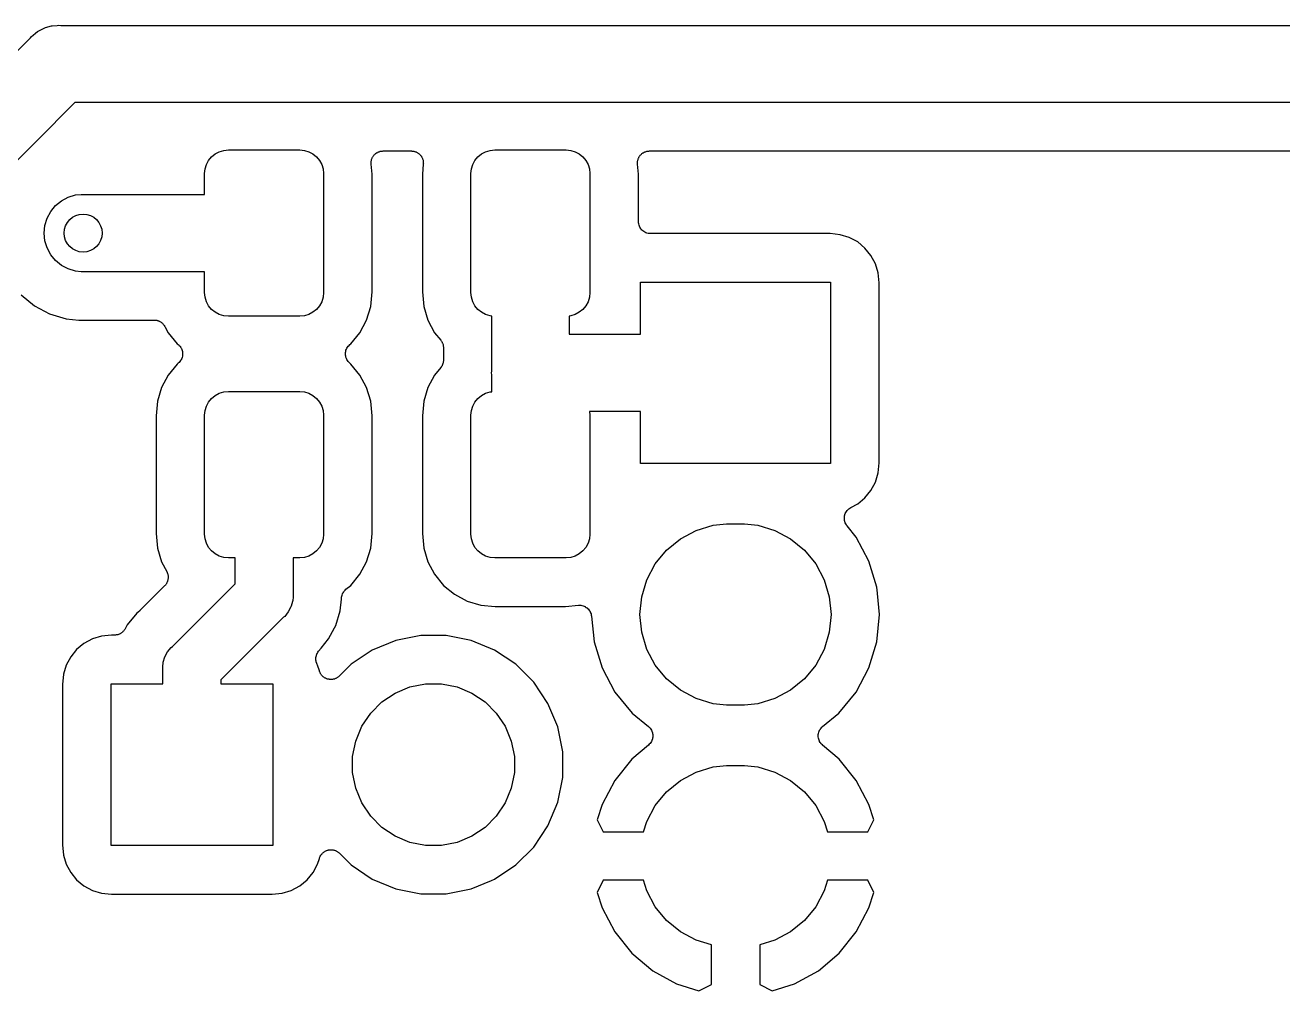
# Model space of a CAD drawing. Extents: x 105 to 193.4, y -145.7 to -72.2.
# Drawn here: x 142.95 to 156.18, y -130.42 to -120.27 of the extents above; entities that cross this region are included whole.
import ezdxf

# ---------------------------------------------------------------- set-up
doc = ezdxf.new("R2010")
doc.units = 0
doc.layers.add('BLACK', color=7, linetype='CONTINUOUS')

msp = doc.modelspace()

# ---------------------------------------------------------------- linework, layer by layer
at = {"layer": 'BLACK', "linetype": 'CONTINUOUS'}
for p, q in [((143.083, -120.34), (143.154, -120.303)), ((143.154, -120.303), (143.168, -120.298)), ((143.168, -120.298), (143.23, -120.279)), ((143.23, -120.279), (143.238, -120.279)), ((143.238, -120.279), (143.29, -120.274)), ((143.29, -120.274), (143.31, -120.272)), ((143.29, -120.274), (143.29, -120.274)), ((143.31, -120.272), (143.33, -120.274)), ((143.33, -120.274), (159.8, -120.274)), ((141.494, -121.922), (143.009, -120.407)), ((143.009, -120.407), (143.021, -120.391)), ((143.021, -120.391), (143.037, -120.379)), ((143.037, -120.379), (143.062, -120.358)), ((143.037, -120.379), (143.037, -120.379)), ((143.062, -120.358), (143.083, -120.34)), ((143.478, -121.086), (141.963, -122.601)), ((159.652, -121.086), (143.478, -121.086)), ((144.914, -121.656), (144.952, -121.625)), ((144.952, -121.625), (144.995, -121.602)), ((144.995, -121.602), (145.042, -121.588)), ((145.042, -121.588), (145.091, -121.583)), ((145.091, -121.583), (145.841, -121.583)), ((145.841, -121.583), (145.89, -121.588)), ((145.89, -121.588), (145.937, -121.602)), ((145.937, -121.602), (145.98, -121.625)), ((145.98, -121.625), (146.018, -121.656)), ((146.625, -121.636), (146.629, -121.631)), ((146.629, -121.631), (146.634, -121.627)), ((146.634, -121.627), (146.638, -121.622)), ((146.638, -121.622), (146.643, -121.619)), ((146.643, -121.619), (146.648, -121.616)), ((146.648, -121.616), (146.654, -121.613)), ((146.654, -121.613), (146.659, -121.609)), ((146.659, -121.609), (146.665, -121.607)), ((146.665, -121.607), (146.67, -121.604)), ((146.67, -121.604), (146.676, -121.602)), ((146.676, -121.602), (146.682, -121.6)), ((146.682, -121.6), (146.688, -121.598)), ((146.688, -121.598), (146.693, -121.597)), ((146.693, -121.597), (146.7, -121.596)), ((146.7, -121.596), (146.707, -121.595)), ((146.707, -121.595), (146.712, -121.595)), ((146.712, -121.595), (146.718, -121.594)), ((146.718, -121.594), (147.014, -121.594)), ((147.014, -121.594), (147.016, -121.594)), ((147.016, -121.594), (147.021, -121.595)), ((147.021, -121.595), (147.027, -121.595)), ((147.027, -121.595), (147.034, -121.596)), ((147.034, -121.596), (147.04, -121.597)), ((147.04, -121.597), (147.046, -121.599)), ((147.046, -121.599), (147.052, -121.6)), ((147.052, -121.6), (147.058, -121.603)), ((147.058, -121.603), (147.064, -121.605)), ((147.064, -121.605), (147.069, -121.607)), ((147.069, -121.607), (147.074, -121.61)), ((147.074, -121.61), (147.08, -121.613)), ((147.08, -121.613), (147.086, -121.617)), ((147.086, -121.617), (147.09, -121.62)), ((147.09, -121.62), (147.095, -121.624)), ((147.095, -121.624), (147.1, -121.628)), ((147.1, -121.628), (147.105, -121.633)), ((147.105, -121.633), (147.108, -121.637)), ((147.714, -121.656), (147.752, -121.625)), ((147.752, -121.625), (147.795, -121.602)), ((147.795, -121.602), (147.842, -121.588)), ((147.842, -121.588), (147.891, -121.583)), ((147.891, -121.583), (148.641, -121.583)), ((148.641, -121.583), (148.69, -121.588)), ((148.69, -121.588), (148.737, -121.602)), ((148.737, -121.602), (148.78, -121.625)), ((148.78, -121.625), (148.818, -121.656)), ((149.425, -121.636), (149.429, -121.631)), ((149.429, -121.631), (149.434, -121.627)), ((149.434, -121.627), (149.438, -121.622)), ((149.438, -121.622), (149.443, -121.619)), ((149.443, -121.619), (149.448, -121.616)), ((149.448, -121.616), (149.454, -121.613)), ((149.454, -121.613), (149.459, -121.609)), ((149.459, -121.609), (149.465, -121.607)), ((149.465, -121.607), (149.47, -121.604)), ((149.47, -121.604), (149.476, -121.602)), ((149.476, -121.602), (149.482, -121.6)), ((149.482, -121.6), (149.488, -121.598)), ((149.488, -121.598), (149.493, -121.597)), ((149.493, -121.597), (149.5, -121.596)), ((149.5, -121.596), (149.507, -121.595)), ((149.507, -121.595), (149.512, -121.595)), ((149.512, -121.595), (149.518, -121.594)), ((149.518, -121.594), (159.389, -121.594)), ((144.846, -121.784), (144.86, -121.737)), ((144.86, -121.737), (144.883, -121.694)), ((144.883, -121.694), (144.914, -121.656)), ((146.018, -121.656), (146.049, -121.694)), ((146.049, -121.694), (146.072, -121.737)), ((146.072, -121.737), (146.086, -121.784)), ((146.591, -121.721), (146.592, -121.714)), ((146.592, -121.726), (146.591, -121.721)), ((146.592, -121.707), (146.593, -121.702)), ((146.592, -121.714), (146.592, -121.707)), ((146.592, -121.732), (146.592, -121.726)), ((146.592, -121.734), (146.592, -121.732)), ((146.602, -121.839), (146.592, -121.734)), ((146.593, -121.702), (146.594, -121.696)), ((146.594, -121.696), (146.596, -121.69)), ((146.596, -121.69), (146.597, -121.683)), ((146.597, -121.683), (146.599, -121.678)), ((146.599, -121.678), (146.601, -121.672)), ((146.601, -121.672), (146.604, -121.666)), ((146.604, -121.666), (146.607, -121.66)), ((146.607, -121.66), (146.61, -121.655)), ((146.61, -121.655), (146.613, -121.65)), ((146.613, -121.65), (146.617, -121.645)), ((146.617, -121.645), (146.621, -121.64)), ((146.621, -121.64), (146.625, -121.636)), ((147.108, -121.637), (147.112, -121.641)), ((147.112, -121.641), (147.116, -121.647)), ((147.116, -121.647), (147.12, -121.652)), ((147.12, -121.652), (147.123, -121.657)), ((147.123, -121.657), (147.126, -121.662)), ((147.126, -121.662), (147.129, -121.668)), ((147.129, -121.668), (147.132, -121.674)), ((147.14, -121.734), (147.13, -121.839)), ((147.132, -121.674), (147.133, -121.679)), ((147.133, -121.679), (147.136, -121.685)), ((147.136, -121.685), (147.137, -121.691)), ((147.137, -121.691), (147.139, -121.698)), ((147.139, -121.698), (147.139, -121.703)), ((147.139, -121.703), (147.14, -121.709)), ((147.14, -121.709), (147.14, -121.716)), ((147.14, -121.716), (147.141, -121.722)), ((147.141, -121.722), (147.14, -121.728)), ((147.14, -121.728), (147.14, -121.734)), ((147.646, -121.784), (147.66, -121.737)), ((147.66, -121.737), (147.683, -121.694)), ((147.683, -121.694), (147.714, -121.656)), ((148.818, -121.656), (148.849, -121.694)), ((148.849, -121.694), (148.872, -121.737)), ((148.872, -121.737), (148.886, -121.784)), ((149.391, -121.721), (149.392, -121.714)), ((149.392, -121.726), (149.391, -121.721)), ((149.392, -121.707), (149.393, -121.702)), ((149.392, -121.714), (149.392, -121.707)), ((149.392, -121.732), (149.392, -121.726)), ((149.392, -121.734), (149.392, -121.732)), ((149.402, -121.839), (149.392, -121.734)), ((149.393, -121.702), (149.394, -121.696)), ((149.394, -121.696), (149.396, -121.69)), ((149.396, -121.69), (149.397, -121.683)), ((149.397, -121.683), (149.399, -121.678)), ((149.399, -121.678), (149.401, -121.672)), ((149.401, -121.672), (149.404, -121.666)), ((149.404, -121.666), (149.407, -121.66)), ((149.407, -121.66), (149.41, -121.655)), ((149.41, -121.655), (149.413, -121.65)), ((149.413, -121.65), (149.417, -121.645)), ((149.417, -121.645), (149.421, -121.64)), ((149.421, -121.64), (149.425, -121.636)), ((144.841, -121.833), (144.846, -121.784)), ((144.841, -122.052), (144.841, -121.833)), ((146.086, -121.784), (146.091, -121.833)), ((146.091, -121.833), (146.091, -123.083)), ((146.602, -123.077), (146.602, -121.839)), ((147.13, -121.839), (147.13, -123.077)), ((147.641, -121.833), (147.646, -121.784)), ((147.641, -123.083), (147.641, -121.833)), ((148.886, -121.784), (148.891, -121.833)), ((148.891, -121.833), (148.891, -123.083)), ((149.402, -122.337), (149.402, -121.839)), ((143.275, -122.169), (143.337, -122.118)), ((143.337, -122.118), (143.408, -122.081)), ((143.408, -122.081), (143.484, -122.057)), ((143.484, -122.057), (143.544, -122.052)), ((143.544, -122.052), (144.841, -122.052)), ((143.187, -122.302), (143.224, -122.231)), ((143.224, -122.231), (143.275, -122.169)), ((143.156, -122.458), (143.163, -122.378)), ((143.163, -122.378), (143.187, -122.302)), ((149.403, -122.349), (149.402, -122.337)), ((149.404, -122.361), (149.403, -122.349)), ((149.404, -122.362), (149.404, -122.361)), ((149.408, -122.374), (149.404, -122.362)), ((149.404, -122.362), (149.404, -122.362)), ((149.411, -122.385), (149.408, -122.374)), ((149.412, -122.385), (149.411, -122.385)), ((149.412, -122.386), (149.412, -122.385)), ((149.417, -122.396), (149.412, -122.386)), ((149.423, -122.407), (149.417, -122.396)), ((149.423, -122.408), (149.423, -122.407)), ((149.423, -122.407), (149.423, -122.407)), ((149.431, -122.417), (149.423, -122.408)), ((149.438, -122.426), (149.431, -122.417)), ((149.439, -122.427), (149.438, -122.426)), ((143.163, -122.538), (143.156, -122.458)), ((143.187, -122.614), (143.163, -122.538)), ((149.448, -122.435), (149.439, -122.427)), ((149.439, -122.427), (149.439, -122.427)), ((149.457, -122.442), (149.448, -122.435)), ((149.458, -122.442), (149.457, -122.442)), ((149.458, -122.443), (149.458, -122.442)), ((149.469, -122.448), (149.458, -122.443)), ((149.479, -122.454), (149.469, -122.448)), ((149.48, -122.455), (149.479, -122.454)), ((149.479, -122.454), (149.479, -122.454)), ((149.491, -122.458), (149.48, -122.455)), ((149.503, -122.462), (149.491, -122.458)), ((149.504, -122.462), (149.503, -122.462)), ((149.503, -122.462), (149.503, -122.462)), ((149.515, -122.463), (149.504, -122.462)), ((149.527, -122.464), (149.515, -122.463)), ((149.528, -122.464), (149.527, -122.464)), ((149.529, -122.464), (149.528, -122.464)), ((149.528, -122.464), (149.528, -122.464)), ((149.528, -122.464), (149.528, -122.464)), ((151.416, -122.464), (149.529, -122.464)), ((151.522, -122.475), (151.416, -122.464)), ((151.617, -122.504), (151.522, -122.475)), ((151.706, -122.551), (151.617, -122.504)), ((151.783, -122.615), (151.706, -122.551)), ((143.224, -122.685), (143.187, -122.614)), ((143.275, -122.747), (143.224, -122.685)), ((151.846, -122.692), (151.783, -122.615)), ((143.337, -122.798), (143.275, -122.747)), ((143.408, -122.835), (143.337, -122.798)), ((151.894, -122.78), (151.846, -122.692)), ((151.923, -122.876), (151.894, -122.78)), ((143.484, -122.859), (143.408, -122.835)), ((143.544, -122.864), (143.484, -122.859)), ((144.841, -122.864), (143.544, -122.864)), ((144.841, -123.083), (144.841, -122.864)), ((151.933, -122.982), (151.923, -122.876)), ((144.846, -123.132), (144.841, -123.083)), ((146.091, -123.083), (146.086, -123.132)), ((146.587, -123.231), (146.602, -123.077)), ((147.13, -123.077), (147.145, -123.231)), ((147.646, -123.132), (147.641, -123.083)), ((148.891, -123.083), (148.886, -123.132)), ((149.422, -123.522), (149.422, -122.975)), ((149.422, -122.975), (151.422, -122.975)), ((151.422, -122.975), (151.422, -124.88)), ((151.933, -124.874), (151.933, -122.982)), ((142.914, -123.108), (143.054, -123.222)), ((144.86, -123.179), (144.846, -123.132)), ((144.883, -123.222), (144.86, -123.179)), ((146.072, -123.179), (146.049, -123.222)), ((146.086, -123.132), (146.072, -123.179)), ((147.66, -123.179), (147.646, -123.132)), ((147.683, -123.222), (147.66, -123.179)), ((148.872, -123.179), (148.849, -123.222)), ((148.886, -123.132), (148.872, -123.179)), ((143.054, -123.222), (143.212, -123.307)), ((143.212, -123.307), (143.385, -123.359)), ((144.914, -123.26), (144.883, -123.222)), ((144.952, -123.291), (144.914, -123.26)), ((144.995, -123.314), (144.952, -123.291)), ((145.042, -123.328), (144.995, -123.314)), ((145.091, -123.333), (145.042, -123.328)), ((145.841, -123.333), (145.091, -123.333)), ((145.89, -123.328), (145.841, -123.333)), ((145.937, -123.314), (145.89, -123.328)), ((145.98, -123.291), (145.937, -123.314)), ((146.018, -123.26), (145.98, -123.291)), ((146.049, -123.222), (146.018, -123.26)), ((146.544, -123.374), (146.587, -123.231)), ((147.145, -123.231), (147.188, -123.374)), ((147.714, -123.26), (147.683, -123.222)), ((147.752, -123.291), (147.714, -123.26)), ((147.795, -123.314), (147.752, -123.291)), ((147.842, -123.328), (147.795, -123.314)), ((147.86, -123.33), (147.842, -123.328)), ((147.86, -123.908), (147.86, -123.33)), ((148.69, -123.328), (148.672, -123.33)), ((148.672, -123.33), (148.672, -123.522)), ((148.737, -123.314), (148.69, -123.328)), ((148.78, -123.291), (148.737, -123.314)), ((148.818, -123.26), (148.78, -123.291)), ((148.849, -123.222), (148.818, -123.26)), ((143.385, -123.359), (143.519, -123.372)), ((143.519, -123.372), (144.311, -123.372)), ((144.311, -123.372), (144.313, -123.372)), ((144.313, -123.372), (144.319, -123.373)), ((144.319, -123.373), (144.324, -123.373)), ((144.324, -123.373), (144.331, -123.374)), ((144.331, -123.374), (144.338, -123.375)), ((144.338, -123.375), (144.343, -123.377)), ((144.343, -123.377), (144.349, -123.378)), ((144.349, -123.378), (144.355, -123.381)), ((144.355, -123.381), (144.361, -123.383)), ((144.361, -123.383), (144.366, -123.385)), ((144.366, -123.385), (144.372, -123.388)), ((144.372, -123.388), (144.377, -123.391)), ((144.377, -123.391), (144.383, -123.395)), ((144.383, -123.395), (144.388, -123.398)), ((144.388, -123.398), (144.392, -123.401)), ((144.392, -123.401), (144.397, -123.406)), ((144.397, -123.406), (144.402, -123.411)), ((144.402, -123.411), (144.406, -123.415)), ((144.406, -123.415), (144.41, -123.419)), ((144.41, -123.419), (144.413, -123.425)), ((144.413, -123.425), (144.418, -123.43)), ((144.418, -123.43), (144.42, -123.435)), ((144.42, -123.435), (144.423, -123.44)), ((144.423, -123.44), (144.459, -123.505)), ((146.473, -123.505), (146.544, -123.374)), ((147.188, -123.374), (147.259, -123.505)), ((144.459, -123.505), (144.553, -123.621)), ((146.379, -123.621), (146.473, -123.505)), ((147.259, -123.505), (147.323, -123.584)), ((147.323, -123.584), (147.324, -123.585)), ((147.324, -123.585), (147.327, -123.59)), ((147.327, -123.59), (147.33, -123.594)), ((147.33, -123.594), (147.334, -123.6)), ((147.334, -123.6), (147.337, -123.606)), ((147.337, -123.606), (147.339, -123.611)), ((147.339, -123.611), (147.342, -123.616)), ((147.342, -123.616), (147.344, -123.622)), ((148.672, -123.522), (149.422, -123.522)), ((144.553, -123.621), (144.564, -123.63)), ((144.564, -123.63), (144.565, -123.63)), ((144.565, -123.63), (144.565, -123.63)), ((144.565, -123.63), (144.565, -123.63)), ((144.565, -123.63), (144.566, -123.631)), ((144.566, -123.631), (144.574, -123.64)), ((144.574, -123.64), (144.583, -123.648)), ((144.583, -123.648), (144.583, -123.648)), ((144.583, -123.648), (144.583, -123.649)), ((144.583, -123.649), (144.59, -123.659)), ((144.59, -123.659), (144.596, -123.669)), ((144.596, -123.669), (144.596, -123.669)), ((144.596, -123.669), (144.597, -123.67)), ((144.597, -123.67), (144.601, -123.681)), ((144.601, -123.681), (144.606, -123.692)), ((144.606, -123.692), (144.606, -123.692)), ((144.606, -123.692), (144.606, -123.693)), ((144.606, -123.693), (144.608, -123.704)), ((144.608, -123.704), (144.61, -123.716)), ((144.61, -123.742), (144.608, -123.753)), ((144.61, -123.716), (144.61, -123.716)), ((144.61, -123.716), (144.61, -123.717)), ((144.61, -123.717), (144.61, -123.729)), ((144.61, -123.729), (144.61, -123.741)), ((144.61, -123.741), (144.61, -123.741)), ((144.61, -123.741), (144.61, -123.742)), ((146.322, -123.714), (146.324, -123.703)), ((146.322, -123.715), (146.322, -123.714)), ((146.322, -123.727), (146.322, -123.715)), ((146.322, -123.715), (146.322, -123.715)), ((146.322, -123.739), (146.322, -123.727)), ((146.322, -123.74), (146.322, -123.739)), ((146.324, -123.752), (146.322, -123.74)), ((146.322, -123.74), (146.322, -123.74)), ((146.324, -123.703), (146.327, -123.691)), ((146.327, -123.69), (146.332, -123.679)), ((146.327, -123.691), (146.327, -123.69)), ((146.327, -123.69), (146.327, -123.69)), ((146.332, -123.679), (146.336, -123.668)), ((146.336, -123.668), (146.337, -123.668)), ((146.337, -123.667), (146.343, -123.657)), ((146.337, -123.668), (146.337, -123.667)), ((146.343, -123.657), (146.35, -123.647)), ((146.35, -123.647), (146.35, -123.647)), ((146.35, -123.647), (146.351, -123.647)), ((146.351, -123.647), (146.359, -123.638)), ((146.359, -123.638), (146.368, -123.63)), ((146.368, -123.63), (146.379, -123.621)), ((147.344, -123.622), (147.347, -123.629)), ((147.347, -123.629), (147.348, -123.634)), ((147.348, -123.634), (147.349, -123.639)), ((147.349, -123.639), (147.35, -123.646)), ((147.35, -123.646), (147.351, -123.653)), ((147.351, -123.653), (147.351, -123.659)), ((147.351, -123.659), (147.352, -123.664)), ((147.352, -123.664), (147.352, -123.792)), ((144.553, -123.835), (144.459, -123.951)), ((144.564, -123.826), (144.553, -123.835)), ((144.573, -123.818), (144.564, -123.826)), ((144.581, -123.809), (144.573, -123.818)), ((144.582, -123.809), (144.581, -123.809)), ((144.589, -123.799), (144.582, -123.809)), ((144.582, -123.809), (144.582, -123.809)), ((144.595, -123.789), (144.589, -123.799)), ((144.596, -123.788), (144.595, -123.788)), ((144.595, -123.788), (144.595, -123.789)), ((144.6, -123.777), (144.596, -123.788)), ((144.605, -123.766), (144.6, -123.777)), ((144.608, -123.753), (144.605, -123.765)), ((144.605, -123.765), (144.605, -123.766)), ((144.605, -123.766), (144.605, -123.766)), ((146.326, -123.763), (146.324, -123.752)), ((146.326, -123.764), (146.326, -123.763)), ((146.331, -123.775), (146.326, -123.764)), ((146.326, -123.764), (146.326, -123.764)), ((146.335, -123.786), (146.331, -123.775)), ((146.336, -123.787), (146.335, -123.786)), ((146.342, -123.797), (146.336, -123.787)), ((146.336, -123.787), (146.336, -123.787)), ((146.349, -123.807), (146.342, -123.797)), ((146.349, -123.808), (146.349, -123.807)), ((146.358, -123.816), (146.349, -123.808)), ((146.349, -123.808), (146.349, -123.808)), ((146.366, -123.825), (146.358, -123.816)), ((146.367, -123.826), (146.366, -123.825)), ((146.368, -123.826), (146.367, -123.826)), ((146.367, -123.826), (146.367, -123.826)), ((146.367, -123.826), (146.367, -123.826)), ((146.379, -123.835), (146.368, -123.826)), ((146.473, -123.951), (146.379, -123.835)), ((147.323, -123.872), (147.259, -123.951)), ((147.326, -123.868), (147.323, -123.872)), ((147.329, -123.864), (147.326, -123.868)), ((147.333, -123.858), (147.329, -123.864)), ((147.337, -123.852), (147.333, -123.858)), ((147.339, -123.847), (147.337, -123.852)), ((147.341, -123.842), (147.339, -123.847)), ((147.343, -123.835), (147.341, -123.842)), ((147.346, -123.829), (147.343, -123.835)), ((147.347, -123.824), (147.346, -123.829)), ((147.349, -123.818), (147.347, -123.824)), ((147.35, -123.811), (147.349, -123.818)), ((147.351, -123.805), (147.35, -123.811)), ((147.352, -123.794), (147.351, -123.799)), ((147.351, -123.799), (147.351, -123.805)), ((147.352, -123.792), (147.352, -123.794)), ((144.459, -123.951), (144.388, -124.082)), ((146.544, -124.082), (146.473, -123.951)), ((147.259, -123.951), (147.188, -124.082)), ((147.858, -123.928), (147.86, -123.908)), ((147.86, -123.948), (147.858, -123.928)), ((147.86, -124.126), (147.86, -123.948)), ((144.388, -124.082), (144.345, -124.225)), ((144.952, -124.165), (144.995, -124.142)), ((144.995, -124.142), (145.042, -124.128)), ((145.042, -124.128), (145.091, -124.123)), ((145.091, -124.123), (145.841, -124.123)), ((145.841, -124.123), (145.89, -124.128)), ((145.89, -124.128), (145.937, -124.142)), ((145.937, -124.142), (145.98, -124.165)), ((146.587, -124.225), (146.544, -124.082)), ((147.188, -124.082), (147.145, -124.225)), ((147.752, -124.165), (147.795, -124.142)), ((147.795, -124.142), (147.842, -124.128)), ((147.842, -124.128), (147.86, -124.126)), ((144.345, -124.225), (144.33, -124.379)), ((144.846, -124.324), (144.86, -124.277)), ((144.86, -124.277), (144.883, -124.234)), ((144.883, -124.234), (144.914, -124.196)), ((144.914, -124.196), (144.952, -124.165)), ((145.98, -124.165), (146.018, -124.196)), ((146.018, -124.196), (146.049, -124.234)), ((146.049, -124.234), (146.072, -124.277)), ((146.072, -124.277), (146.086, -124.324)), ((146.602, -124.379), (146.587, -124.225)), ((147.145, -124.225), (147.13, -124.379)), ((147.646, -124.324), (147.66, -124.277)), ((147.66, -124.277), (147.683, -124.234)), ((147.683, -124.234), (147.714, -124.196)), ((147.714, -124.196), (147.752, -124.165)), ((144.33, -124.379), (144.33, -125.617)), ((144.841, -124.373), (144.846, -124.324)), ((144.841, -125.623), (144.841, -124.373)), ((146.086, -124.324), (146.091, -124.373)), ((146.091, -124.373), (146.091, -125.623)), ((146.602, -125.617), (146.602, -124.379)), ((147.13, -124.379), (147.13, -125.617)), ((147.641, -124.373), (147.646, -124.324)), ((147.641, -125.623), (147.641, -124.373)), ((149.422, -124.334), (148.887, -124.334)), ((148.887, -124.334), (148.891, -124.373)), ((148.891, -124.373), (148.891, -125.623)), ((149.422, -124.88), (149.422, -124.334)), ((151.422, -124.88), (149.422, -124.88)), ((151.923, -124.98), (151.933, -124.874)), ((151.894, -125.076), (151.923, -124.98)), ((151.783, -125.241), (151.846, -125.164)), ((151.846, -125.164), (151.894, -125.076)), ((151.633, -125.344), (151.706, -125.305)), ((151.706, -125.305), (151.783, -125.241)), ((151.566, -125.442), (151.569, -125.43)), ((151.566, -125.443), (151.566, -125.442)), ((151.566, -125.455), (151.566, -125.443)), ((151.566, -125.443), (151.566, -125.443)), ((151.566, -125.467), (151.566, -125.455)), ((151.566, -125.468), (151.566, -125.467)), ((151.566, -125.467), (151.566, -125.467)), ((151.569, -125.43), (151.571, -125.419)), ((151.571, -125.418), (151.576, -125.407)), ((151.571, -125.419), (151.571, -125.418)), ((151.571, -125.418), (151.571, -125.418)), ((151.576, -125.407), (151.581, -125.396)), ((151.581, -125.395), (151.588, -125.385)), ((151.581, -125.396), (151.581, -125.395)), ((151.581, -125.395), (151.581, -125.395)), ((151.588, -125.385), (151.595, -125.375)), ((151.595, -125.375), (151.604, -125.366)), ((151.595, -125.375), (151.595, -125.375)), ((151.595, -125.375), (151.595, -125.375)), ((151.604, -125.366), (151.612, -125.358)), ((151.612, -125.358), (151.612, -125.357)), ((151.612, -125.357), (151.613, -125.357)), ((151.613, -125.357), (151.623, -125.35)), ((151.623, -125.35), (151.633, -125.344)), ((149.843, -125.672), (150.008, -125.584)), ((150.008, -125.584), (150.188, -125.529)), ((150.188, -125.529), (150.328, -125.515)), ((150.328, -125.515), (150.516, -125.515)), ((150.516, -125.515), (150.656, -125.529)), ((150.656, -125.529), (150.836, -125.584)), ((150.836, -125.584), (151.001, -125.672)), ((151.568, -125.479), (151.566, -125.468)), ((151.571, -125.491), (151.568, -125.479)), ((151.571, -125.492), (151.571, -125.491)), ((151.575, -125.503), (151.571, -125.492)), ((151.571, -125.492), (151.571, -125.492)), ((151.58, -125.514), (151.575, -125.503)), ((151.58, -125.515), (151.58, -125.514)), ((151.587, -125.525), (151.58, -125.515)), ((151.58, -125.515), (151.58, -125.515)), ((151.593, -125.535), (151.587, -125.525)), ((151.594, -125.536), (151.593, -125.535)), ((151.69, -125.653), (151.594, -125.536)), ((151.594, -125.536), (151.594, -125.536)), ((151.594, -125.536), (151.594, -125.536)), ((151.594, -125.536), (151.594, -125.536)), ((144.33, -125.617), (144.345, -125.771)), ((144.846, -125.672), (144.841, -125.623)), ((144.86, -125.719), (144.846, -125.672)), ((144.883, -125.762), (144.86, -125.719)), ((146.072, -125.719), (146.049, -125.762)), ((146.086, -125.672), (146.072, -125.719)), ((146.091, -125.623), (146.086, -125.672)), ((146.587, -125.771), (146.602, -125.617)), ((147.13, -125.617), (147.145, -125.771)), ((147.646, -125.672), (147.641, -125.623)), ((147.66, -125.719), (147.646, -125.672)), ((147.683, -125.762), (147.66, -125.719)), ((148.872, -125.719), (148.849, -125.762)), ((148.886, -125.672), (148.872, -125.719)), ((148.891, -125.623), (148.886, -125.672)), ((149.698, -125.791), (149.843, -125.672)), ((151.001, -125.672), (151.146, -125.791)), ((151.825, -125.906), (151.69, -125.653)), ((144.345, -125.771), (144.388, -125.914)), ((144.914, -125.8), (144.883, -125.762)), ((144.952, -125.831), (144.914, -125.8)), ((144.995, -125.854), (144.952, -125.831)), ((145.042, -125.868), (144.995, -125.854)), ((145.937, -125.854), (145.89, -125.868)), ((145.98, -125.831), (145.937, -125.854)), ((146.018, -125.8), (145.98, -125.831)), ((146.049, -125.762), (146.018, -125.8)), ((146.544, -125.914), (146.587, -125.771)), ((147.145, -125.771), (147.188, -125.914)), ((147.714, -125.8), (147.683, -125.762)), ((147.752, -125.831), (147.714, -125.8)), ((147.795, -125.854), (147.752, -125.831)), ((147.842, -125.868), (147.795, -125.854)), ((148.737, -125.854), (148.69, -125.868)), ((148.78, -125.831), (148.737, -125.854)), ((148.818, -125.8), (148.78, -125.831)), ((148.849, -125.762), (148.818, -125.8)), ((149.579, -125.936), (149.698, -125.791)), ((151.146, -125.791), (151.265, -125.936)), ((144.388, -125.914), (144.443, -126.017)), ((145.091, -125.873), (145.042, -125.868)), ((145.161, -125.873), (145.091, -125.873)), ((145.161, -126.145), (145.161, -125.873)), ((145.841, -125.873), (145.771, -125.873)), ((145.771, -125.873), (145.771, -126.256)), ((145.89, -125.868), (145.841, -125.873)), ((146.473, -126.045), (146.544, -125.914)), ((147.188, -125.914), (147.259, -126.045)), ((147.891, -125.873), (147.842, -125.868)), ((148.641, -125.873), (147.891, -125.873)), ((148.69, -125.868), (148.641, -125.873)), ((149.49, -126.102), (149.579, -125.936)), ((151.265, -125.936), (151.354, -126.102)), ((151.909, -126.182), (151.825, -125.906)), ((144.443, -126.017), (144.444, -126.018)), ((144.444, -126.018), (144.446, -126.024)), ((144.449, -126.125), (144.445, -126.131)), ((144.446, -126.024), (144.449, -126.029)), ((144.449, -126.029), (144.451, -126.035)), ((144.45, -126.12), (144.449, -126.125)), ((144.452, -126.115), (144.45, -126.12)), ((144.451, -126.035), (144.453, -126.041)), ((144.454, -126.108), (144.452, -126.115)), ((144.453, -126.041), (144.454, -126.047)), ((144.454, -126.047), (144.456, -126.052)), ((144.456, -126.102), (144.454, -126.108)), ((144.456, -126.052), (144.457, -126.059)), ((144.458, -126.09), (144.456, -126.096)), ((144.456, -126.096), (144.456, -126.102)), ((144.457, -126.059), (144.458, -126.066)), ((144.458, -126.066), (144.458, -126.071)), ((144.458, -126.071), (144.458, -126.077)), ((144.458, -126.077), (144.458, -126.084)), ((144.458, -126.084), (144.458, -126.09)), ((146.379, -126.161), (146.473, -126.045)), ((147.259, -126.045), (147.353, -126.161)), ((149.436, -126.281), (149.49, -126.102)), ((151.354, -126.102), (151.408, -126.281)), ((144.421, -126.166), (144.165, -126.423)), ((144.425, -126.162), (144.421, -126.166)), ((144.429, -126.158), (144.425, -126.162)), ((144.433, -126.152), (144.429, -126.158)), ((144.437, -126.147), (144.433, -126.152)), ((144.44, -126.142), (144.437, -126.147)), ((144.443, -126.138), (144.44, -126.142)), ((144.445, -126.131), (144.443, -126.138)), ((144.502, -126.804), (145.161, -126.145)), ((145.771, -126.256), (145.772, -126.271)), ((146.286, -126.263), (146.291, -126.252)), ((146.291, -126.252), (146.295, -126.241)), ((146.295, -126.241), (146.296, -126.241)), ((146.296, -126.24), (146.303, -126.231)), ((146.296, -126.241), (146.296, -126.24)), ((146.303, -126.231), (146.309, -126.221)), ((146.309, -126.221), (146.31, -126.22)), ((146.31, -126.22), (146.319, -126.212)), ((146.31, -126.22), (146.31, -126.22)), ((146.319, -126.212), (146.327, -126.203)), ((146.327, -126.203), (146.379, -126.161)), ((147.353, -126.161), (147.469, -126.255)), ((147.469, -126.255), (147.6, -126.326)), ((151.915, -126.245), (151.909, -126.182)), ((151.915, -126.246), (151.915, -126.245)), ((151.937, -126.468), (151.915, -126.246)), ((145.749, -126.388), (145.721, -126.441)), ((145.752, -126.379), (145.749, -126.388)), ((145.766, -126.331), (145.752, -126.379)), ((145.768, -126.319), (145.766, -126.331)), ((145.771, -126.286), (145.768, -126.319)), ((145.772, -126.271), (145.771, -126.286)), ((145.771, -126.286), (145.771, -126.286)), ((146.267, -126.43), (146.279, -126.305)), ((146.279, -126.305), (146.281, -126.289)), ((146.279, -126.305), (146.279, -126.305)), ((146.281, -126.287), (146.284, -126.276)), ((146.281, -126.289), (146.281, -126.287)), ((146.281, -126.289), (146.281, -126.289)), ((146.281, -126.289), (146.281, -126.289)), ((146.281, -126.289), (146.281, -126.289)), ((146.284, -126.276), (146.286, -126.264)), ((146.286, -126.264), (146.286, -126.263)), ((146.286, -126.264), (146.286, -126.264)), ((147.6, -126.326), (147.743, -126.369)), ((147.743, -126.369), (147.897, -126.384)), ((147.897, -126.384), (148.635, -126.384)), ((148.635, -126.384), (148.77, -126.371)), ((148.77, -126.371), (148.771, -126.371)), ((148.771, -126.371), (148.771, -126.371)), ((148.771, -126.371), (148.771, -126.371)), ((148.771, -126.371), (148.772, -126.371)), ((148.772, -126.371), (148.784, -126.371)), ((148.784, -126.371), (148.795, -126.371)), ((148.795, -126.371), (148.796, -126.371)), ((148.796, -126.371), (148.796, -126.371)), ((148.796, -126.371), (148.808, -126.373)), ((148.808, -126.373), (148.82, -126.376)), ((148.82, -126.376), (148.82, -126.376)), ((148.82, -126.376), (148.821, -126.376)), ((148.821, -126.376), (148.831, -126.381)), ((148.831, -126.381), (148.843, -126.385)), ((148.843, -126.385), (148.843, -126.386)), ((148.843, -126.386), (148.843, -126.386)), ((148.843, -126.386), (148.853, -126.393)), ((149.417, -126.468), (149.436, -126.281)), ((151.408, -126.281), (151.427, -126.468)), ((144.129, -126.452), (144.028, -126.576)), ((144.156, -126.431), (144.129, -126.452)), ((144.159, -126.427), (144.156, -126.431)), ((144.164, -126.424), (144.159, -126.427)), ((144.165, -126.423), (144.164, -126.424)), ((145.671, -126.497), (145.012, -127.156)), ((145.683, -126.488), (145.671, -126.497)), ((145.721, -126.441), (145.683, -126.488)), ((146.221, -126.584), (146.267, -126.43)), ((148.853, -126.393), (148.863, -126.399)), ((148.863, -126.399), (148.863, -126.4)), ((148.863, -126.4), (148.864, -126.4)), ((148.864, -126.4), (148.872, -126.408)), ((148.872, -126.408), (148.881, -126.417)), ((148.881, -126.417), (148.881, -126.417)), ((148.881, -126.417), (148.881, -126.418)), ((148.881, -126.418), (148.888, -126.428)), ((148.888, -126.428), (148.894, -126.437)), ((148.894, -126.437), (148.894, -126.438)), ((148.894, -126.438), (148.895, -126.438)), ((148.895, -126.438), (148.899, -126.449)), ((148.899, -126.449), (148.904, -126.46)), ((148.904, -126.46), (148.904, -126.461)), ((148.904, -126.461), (148.904, -126.461)), ((148.904, -126.461), (148.906, -126.473)), ((148.906, -126.473), (148.909, -126.485)), ((148.909, -126.485), (148.935, -126.754)), ((149.436, -126.655), (149.417, -126.468)), ((151.427, -126.468), (151.408, -126.655)), ((151.909, -126.754), (151.937, -126.468)), ((143.973, -126.657), (143.968, -126.66)), ((143.978, -126.652), (143.973, -126.657)), ((143.983, -126.648), (143.978, -126.652)), ((143.987, -126.644), (143.983, -126.648)), ((143.991, -126.64), (143.987, -126.644)), ((143.995, -126.634), (143.991, -126.64)), ((143.999, -126.629), (143.995, -126.634)), ((144.002, -126.624), (143.999, -126.629)), ((144.005, -126.619), (144.002, -126.624)), ((144.006, -126.618), (144.005, -126.619)), ((144.028, -126.576), (144.006, -126.618)), ((146.145, -126.725), (146.207, -126.609)), ((146.207, -126.609), (146.221, -126.584)), ((146.207, -126.609), (146.207, -126.609)), ((149.49, -126.834), (149.436, -126.655)), ((151.408, -126.655), (151.354, -126.834)), ((143.573, -126.772), (143.496, -126.835)), ((143.662, -126.724), (143.573, -126.772)), ((143.757, -126.695), (143.662, -126.724)), ((143.863, -126.685), (143.757, -126.695)), ((143.894, -126.685), (143.863, -126.685)), ((143.899, -126.684), (143.894, -126.685)), ((143.905, -126.684), (143.899, -126.684)), ((143.912, -126.683), (143.905, -126.684)), ((143.918, -126.683), (143.912, -126.683)), ((143.924, -126.681), (143.918, -126.683)), ((143.929, -126.68), (143.924, -126.681)), ((143.936, -126.677), (143.929, -126.68)), ((143.942, -126.675), (143.936, -126.677)), ((143.947, -126.673), (143.942, -126.675)), ((143.952, -126.671), (143.947, -126.673)), ((143.958, -126.667), (143.952, -126.671)), ((143.964, -126.664), (143.958, -126.667)), ((143.968, -126.66), (143.964, -126.664)), ((146.065, -126.822), (146.145, -126.725)), ((146.851, -126.74), (146.604, -126.843)), ((147.113, -126.688), (146.851, -126.74)), ((147.381, -126.688), (147.113, -126.688)), ((147.643, -126.74), (147.381, -126.688)), ((147.89, -126.843), (147.643, -126.74)), ((148.935, -126.754), (149.019, -127.03)), ((151.825, -127.03), (151.909, -126.754)), ((143.433, -126.912), (143.385, -127.001)), ((143.496, -126.835), (143.433, -126.912)), ((144.407, -126.97), (144.424, -126.913)), ((144.424, -126.913), (144.452, -126.86)), ((144.424, -126.913), (144.424, -126.913)), ((144.452, -126.86), (144.49, -126.813)), ((144.49, -126.813), (144.502, -126.804)), ((146.011, -126.921), (146.013, -126.909)), ((146.011, -126.922), (146.011, -126.921)), ((146.011, -126.921), (146.011, -126.921)), ((146.013, -126.909), (146.016, -126.897)), ((146.016, -126.896), (146.021, -126.885)), ((146.016, -126.897), (146.016, -126.896)), ((146.016, -126.897), (146.016, -126.897)), ((146.021, -126.885), (146.025, -126.875)), ((146.025, -126.875), (146.026, -126.874)), ((146.026, -126.874), (146.032, -126.864)), ((146.026, -126.874), (146.026, -126.874)), ((146.032, -126.864), (146.039, -126.854)), ((146.039, -126.854), (146.065, -126.822)), ((146.065, -126.822), (146.065, -126.822)), ((146.604, -126.843), (146.381, -126.991)), ((148.113, -126.991), (147.89, -126.843)), ((149.579, -127), (149.49, -126.834)), ((151.354, -126.834), (151.265, -127)), ((143.385, -127.001), (143.356, -127.096)), ((144.401, -127.03), (144.402, -127.015)), ((144.402, -127.045), (144.401, -127.03)), ((144.402, -127.015), (144.406, -126.975)), ((144.402, -127.015), (144.402, -127.015)), ((144.402, -127.196), (144.402, -127.045)), ((144.406, -126.975), (144.407, -126.97)), ((146.011, -126.934), (146.011, -126.922)), ((146.011, -126.945), (146.011, -126.934)), ((146.011, -126.946), (146.011, -126.945)), ((146.011, -126.947), (146.011, -126.946)), ((146.013, -126.958), (146.011, -126.947)), ((146.015, -126.97), (146.013, -126.958)), ((146.016, -126.971), (146.015, -126.97)), ((146.015, -126.97), (146.015, -126.97)), ((146.02, -126.982), (146.016, -126.971)), ((146.024, -126.993), (146.02, -126.982)), ((146.025, -126.994), (146.024, -126.993)), ((146.029, -127.001), (146.025, -126.994)), ((146.025, -126.994), (146.025, -126.994)), ((146.025, -126.994), (146.025, -126.994)), ((146.025, -126.994), (146.025, -126.994)), ((146.047, -127.061), (146.029, -127.001)), ((146.381, -126.991), (146.258, -127.114)), ((148.302, -127.18), (148.113, -126.991)), ((149.019, -127.03), (149.154, -127.283)), ((149.698, -127.145), (149.579, -127)), ((151.265, -127), (151.146, -127.145)), ((151.69, -127.283), (151.825, -127.03)), ((143.356, -127.096), (143.346, -127.202)), ((145.012, -127.156), (145.012, -127.196)), ((146.049, -127.067), (146.047, -127.061)), ((146.051, -127.072), (146.049, -127.067)), ((146.054, -127.078), (146.051, -127.072)), ((146.056, -127.084), (146.054, -127.078)), ((146.06, -127.089), (146.056, -127.084)), ((146.062, -127.094), (146.06, -127.089)), ((146.067, -127.099), (146.062, -127.094)), ((146.07, -127.105), (146.067, -127.099)), ((146.074, -127.109), (146.07, -127.105)), ((146.078, -127.114), (146.074, -127.109)), ((146.083, -127.118), (146.078, -127.114)), ((146.088, -127.122), (146.083, -127.118)), ((146.093, -127.126), (146.088, -127.122)), ((146.097, -127.129), (146.093, -127.126)), ((146.103, -127.133), (146.097, -127.129)), ((146.108, -127.136), (146.103, -127.133)), ((146.114, -127.138), (146.108, -127.136)), ((146.119, -127.141), (146.114, -127.138)), ((146.125, -127.143), (146.119, -127.141)), ((146.131, -127.146), (146.125, -127.143)), ((146.137, -127.147), (146.131, -127.146)), ((146.143, -127.149), (146.137, -127.147)), ((146.149, -127.149), (146.143, -127.149)), ((146.155, -127.151), (146.149, -127.149)), ((146.161, -127.151), (146.155, -127.151)), ((146.167, -127.151), (146.161, -127.151)), ((146.174, -127.151), (146.167, -127.151)), ((146.18, -127.151), (146.174, -127.151)), ((146.186, -127.15), (146.18, -127.151)), ((146.192, -127.149), (146.186, -127.15)), ((146.198, -127.147), (146.192, -127.149)), ((146.205, -127.146), (146.198, -127.147)), ((146.21, -127.144), (146.205, -127.146)), ((146.216, -127.142), (146.21, -127.144)), ((146.221, -127.139), (146.216, -127.142)), ((146.227, -127.137), (146.221, -127.139)), ((146.232, -127.134), (146.227, -127.137)), ((146.238, -127.131), (146.232, -127.134)), ((146.243, -127.127), (146.238, -127.131)), ((146.248, -127.123), (146.243, -127.127)), ((146.252, -127.119), (146.248, -127.123)), ((146.257, -127.115), (146.252, -127.119)), ((146.258, -127.114), (146.257, -127.115)), ((148.45, -127.403), (148.302, -127.18)), ((149.843, -127.264), (149.698, -127.145)), ((151.146, -127.145), (151.001, -127.264)), ((143.346, -127.202), (143.346, -128.89)), ((143.857, -128.896), (143.857, -127.196)), ((143.857, -127.196), (144.402, -127.196)), ((145.012, -127.196), (145.557, -127.196)), ((145.557, -127.196), (145.557, -128.896)), ((146.705, -127.386), (146.844, -127.293)), ((146.844, -127.293), (146.999, -127.229)), ((146.999, -127.229), (147.163, -127.196)), ((147.163, -127.196), (147.331, -127.196)), ((147.331, -127.196), (147.495, -127.229)), ((147.495, -127.229), (147.65, -127.293)), ((147.65, -127.293), (147.789, -127.386)), ((149.154, -127.283), (149.337, -127.506)), ((150.008, -127.352), (149.843, -127.264)), ((151.001, -127.264), (150.836, -127.352)), ((151.507, -127.506), (151.69, -127.283)), ((146.587, -127.504), (146.705, -127.386)), ((147.789, -127.386), (147.907, -127.504)), ((148.553, -127.65), (148.45, -127.403)), ((150.188, -127.407), (150.008, -127.352)), ((150.328, -127.42), (150.188, -127.407)), ((150.516, -127.42), (150.328, -127.42)), ((150.656, -127.407), (150.516, -127.42)), ((150.836, -127.352), (150.656, -127.407)), ((146.494, -127.643), (146.587, -127.504)), ((147.907, -127.504), (148, -127.643)), ((149.337, -127.506), (149.506, -127.645)), ((151.338, -127.645), (151.507, -127.506)), ((146.43, -127.798), (146.494, -127.643)), ((148, -127.643), (148.064, -127.798)), ((148.605, -127.912), (148.553, -127.65)), ((149.506, -127.645), (149.508, -127.646)), ((149.508, -127.646), (149.516, -127.654)), ((149.516, -127.654), (149.524, -127.662)), ((149.524, -127.662), (149.524, -127.663)), ((149.524, -127.663), (149.525, -127.664)), ((149.525, -127.664), (149.531, -127.673)), ((149.531, -127.673), (149.538, -127.683)), ((149.538, -127.683), (149.538, -127.684)), ((149.538, -127.684), (149.539, -127.685)), ((149.539, -127.685), (149.543, -127.695)), ((149.543, -127.695), (149.547, -127.706)), ((149.547, -127.706), (149.547, -127.707)), ((149.547, -127.707), (149.548, -127.708)), ((149.548, -127.708), (149.55, -127.719)), ((151.294, -127.717), (151.297, -127.706)), ((151.297, -127.704), (151.302, -127.694)), ((151.297, -127.705), (151.297, -127.704)), ((151.297, -127.706), (151.297, -127.705)), ((151.302, -127.694), (151.306, -127.683)), ((151.306, -127.683), (151.307, -127.682)), ((151.307, -127.681), (151.314, -127.672)), ((151.307, -127.682), (151.307, -127.681)), ((151.314, -127.672), (151.32, -127.663)), ((151.32, -127.663), (151.321, -127.662)), ((151.321, -127.661), (151.33, -127.653)), ((151.321, -127.662), (151.321, -127.661)), ((151.33, -127.653), (151.338, -127.645)), ((146.397, -127.962), (146.43, -127.798)), ((148.064, -127.798), (148.097, -127.962)), ((149.508, -127.84), (149.332, -127.988)), ((149.515, -127.832), (149.508, -127.84)), ((149.524, -127.824), (149.515, -127.832)), ((149.525, -127.823), (149.524, -127.824)), ((149.524, -127.824), (149.524, -127.824)), ((149.531, -127.813), (149.525, -127.823)), ((149.537, -127.804), (149.531, -127.813)), ((149.538, -127.803), (149.537, -127.804)), ((149.543, -127.791), (149.538, -127.802)), ((149.538, -127.802), (149.538, -127.803)), ((149.547, -127.781), (149.543, -127.791)), ((149.548, -127.779), (149.547, -127.78)), ((149.547, -127.78), (149.547, -127.781)), ((149.55, -127.768), (149.548, -127.779)), ((149.55, -127.719), (149.552, -127.73)), ((149.552, -127.757), (149.55, -127.768)), ((149.552, -127.73), (149.552, -127.731)), ((149.552, -127.731), (149.552, -127.732)), ((149.552, -127.732), (149.552, -127.743)), ((149.552, -127.743), (149.552, -127.755)), ((149.552, -127.755), (149.552, -127.756)), ((149.552, -127.756), (149.552, -127.757)), ((151.291, -127.753), (151.292, -127.742)), ((151.292, -127.754), (151.291, -127.753)), ((151.292, -127.728), (151.294, -127.717)), ((151.292, -127.729), (151.292, -127.728)), ((151.292, -127.73), (151.292, -127.729)), ((151.292, -127.742), (151.292, -127.73)), ((151.292, -127.755), (151.292, -127.754)), ((151.294, -127.766), (151.292, -127.755)), ((151.296, -127.777), (151.294, -127.766)), ((151.296, -127.778), (151.296, -127.777)), ((151.296, -127.779), (151.296, -127.778)), ((151.301, -127.79), (151.296, -127.779)), ((151.305, -127.8), (151.301, -127.79)), ((151.305, -127.801), (151.305, -127.8)), ((151.306, -127.802), (151.305, -127.801)), ((151.312, -127.812), (151.306, -127.802)), ((151.318, -127.821), (151.312, -127.812)), ((151.319, -127.822), (151.318, -127.821)), ((151.319, -127.823), (151.319, -127.822)), ((151.327, -127.831), (151.319, -127.823)), ((151.335, -127.839), (151.327, -127.831)), ((151.336, -127.84), (151.335, -127.839)), ((151.512, -127.988), (151.336, -127.84)), ((146.397, -128.13), (146.397, -127.962)), ((148.097, -127.962), (148.097, -128.13)), ((148.605, -128.18), (148.605, -127.912)), ((149.332, -127.988), (149.153, -128.211)), ((150.008, -128.124), (150.188, -128.069)), ((150.188, -128.069), (150.328, -128.055)), ((150.328, -128.055), (150.516, -128.055)), ((150.516, -128.055), (150.656, -128.069)), ((150.656, -128.069), (150.836, -128.124)), ((151.691, -128.211), (151.512, -127.988)), ((146.43, -128.294), (146.397, -128.13)), ((148.097, -128.13), (148.064, -128.294)), ((148.553, -128.442), (148.605, -128.18)), ((149.153, -128.211), (149.02, -128.466)), ((149.698, -128.331), (149.843, -128.212)), ((149.843, -128.212), (150.008, -128.124)), ((150.836, -128.124), (151.001, -128.212)), ((151.001, -128.212), (151.146, -128.331)), ((151.824, -128.466), (151.691, -128.211)), ((146.494, -128.449), (146.43, -128.294)), ((148.064, -128.294), (148, -128.449)), ((149.579, -128.476), (149.698, -128.331)), ((151.146, -128.331), (151.265, -128.476)), ((146.587, -128.588), (146.494, -128.449)), ((148, -128.449), (147.907, -128.588)), ((148.45, -128.689), (148.553, -128.442)), ((149.02, -128.466), (148.968, -128.625)), ((149.49, -128.642), (149.579, -128.476)), ((151.265, -128.476), (151.354, -128.642)), ((151.876, -128.625), (151.824, -128.466)), ((146.705, -128.706), (146.587, -128.588)), ((147.907, -128.588), (147.789, -128.706)), ((148.968, -128.625), (149.031, -128.754)), ((151.813, -128.754), (151.876, -128.625)), ((146.844, -128.799), (146.705, -128.706)), ((147.789, -128.706), (147.65, -128.799)), ((148.302, -128.912), (148.45, -128.689)), ((149.031, -128.754), (149.456, -128.754)), ((149.456, -128.754), (149.49, -128.642)), ((151.354, -128.642), (151.388, -128.754)), ((151.388, -128.754), (151.813, -128.754)), ((143.346, -128.89), (143.356, -128.996)), ((145.557, -128.896), (143.857, -128.896)), ((146.999, -128.863), (146.844, -128.799)), ((147.163, -128.896), (146.999, -128.863)), ((147.331, -128.896), (147.163, -128.896)), ((147.495, -128.863), (147.331, -128.896)), ((147.65, -128.799), (147.495, -128.863)), ((143.356, -128.996), (143.385, -129.091)), ((146.029, -129.091), (146.047, -129.031)), ((146.047, -129.031), (146.048, -129.029)), ((146.048, -129.029), (146.05, -129.024)), ((146.05, -129.024), (146.052, -129.018)), ((146.052, -129.018), (146.055, -129.012)), ((146.055, -129.012), (146.057, -129.006)), ((146.057, -129.006), (146.061, -129.001)), ((146.061, -129.001), (146.063, -128.996)), ((146.063, -128.996), (146.068, -128.991)), ((146.068, -128.991), (146.071, -128.986)), ((146.071, -128.986), (146.076, -128.982)), ((146.076, -128.982), (146.079, -128.977)), ((146.079, -128.977), (146.084, -128.973)), ((146.084, -128.973), (146.089, -128.969)), ((146.089, -128.969), (146.094, -128.965)), ((146.094, -128.965), (146.099, -128.962)), ((146.099, -128.962), (146.104, -128.959)), ((146.104, -128.959), (146.11, -128.955)), ((146.11, -128.955), (146.115, -128.953)), ((146.115, -128.953), (146.121, -128.95)), ((146.121, -128.95), (146.127, -128.948)), ((146.127, -128.948), (146.133, -128.946)), ((146.133, -128.946), (146.139, -128.945)), ((146.139, -128.945), (146.144, -128.943)), ((146.144, -128.943), (146.151, -128.942)), ((146.151, -128.942), (146.157, -128.941)), ((146.157, -128.941), (146.163, -128.941)), ((146.163, -128.941), (146.169, -128.941)), ((146.169, -128.941), (146.175, -128.941)), ((146.175, -128.941), (146.182, -128.941)), ((146.182, -128.941), (146.188, -128.943)), ((146.188, -128.943), (146.194, -128.943)), ((146.194, -128.943), (146.2, -128.945)), ((146.2, -128.945), (146.206, -128.946)), ((146.206, -128.946), (146.212, -128.949)), ((146.212, -128.949), (146.217, -128.95)), ((146.217, -128.95), (146.223, -128.953)), ((146.223, -128.953), (146.229, -128.956)), ((146.229, -128.956), (146.234, -128.959)), ((146.234, -128.959), (146.239, -128.962)), ((146.239, -128.962), (146.244, -128.966)), ((146.244, -128.966), (146.25, -128.97)), ((146.25, -128.97), (146.254, -128.974)), ((146.254, -128.974), (146.258, -128.978)), ((146.258, -128.978), (146.381, -129.101)), ((148.113, -129.101), (148.302, -128.912)), ((143.385, -129.091), (143.433, -129.18)), ((145.981, -129.18), (146.029, -129.091)), ((146.381, -129.101), (146.604, -129.249)), ((147.89, -129.249), (148.113, -129.101)), ((143.433, -129.18), (143.496, -129.257)), ((143.496, -129.257), (143.573, -129.32)), ((145.841, -129.32), (145.918, -129.257)), ((145.918, -129.257), (145.981, -129.18)), ((146.604, -129.249), (146.851, -129.352)), ((147.643, -129.352), (147.856, -129.264)), ((147.856, -129.264), (147.89, -129.249)), ((147.856, -129.264), (147.856, -129.264)), ((149.031, -129.262), (148.968, -129.391)), ((149.456, -129.262), (149.031, -129.262)), ((149.49, -129.374), (149.456, -129.262)), ((151.388, -129.262), (151.354, -129.374)), ((151.813, -129.262), (151.388, -129.262)), ((151.876, -129.391), (151.813, -129.262)), ((143.573, -129.32), (143.662, -129.368)), ((143.662, -129.368), (143.757, -129.397)), ((143.757, -129.397), (143.863, -129.407)), ((143.863, -129.407), (145.551, -129.407)), ((145.551, -129.407), (145.657, -129.397)), ((145.657, -129.397), (145.752, -129.368)), ((145.752, -129.368), (145.841, -129.32)), ((146.851, -129.352), (147.113, -129.404)), ((147.113, -129.404), (147.381, -129.404)), ((147.381, -129.404), (147.643, -129.352)), ((148.968, -129.391), (149.02, -129.55)), ((149.579, -129.54), (149.49, -129.374)), ((151.354, -129.374), (151.265, -129.54)), ((151.824, -129.55), (151.876, -129.391)), ((149.02, -129.55), (149.153, -129.805)), ((149.698, -129.685), (149.579, -129.54)), ((151.265, -129.54), (151.146, -129.685)), ((151.691, -129.805), (151.824, -129.55)), ((149.843, -129.804), (149.698, -129.685)), ((151.146, -129.685), (151.001, -129.804)), ((149.153, -129.805), (149.332, -130.028)), ((150.008, -129.892), (149.843, -129.804)), ((151.001, -129.804), (150.836, -129.892)), ((151.512, -130.028), (151.691, -129.805)), ((150.168, -129.941), (150.008, -129.892)), ((150.168, -130.356), (150.168, -129.941)), ((150.836, -129.892), (150.676, -129.941)), ((150.676, -129.941), (150.676, -130.356)), ((149.332, -130.028), (149.551, -130.212)), ((151.293, -130.212), (151.512, -130.028)), ((149.551, -130.212), (149.802, -130.35)), ((151.042, -130.35), (151.293, -130.212)), ((149.802, -130.35), (150.037, -130.424)), ((150.037, -130.424), (150.168, -130.356)), ((150.676, -130.356), (150.807, -130.424)), ((150.807, -130.424), (151.042, -130.35))]:
    msp.add_line(p, q, dxfattribs=at)
at = {"layer": 'BLACK'}
msp.add_circle((143.564, -122.458), 0.2, dxfattribs=at)

doc.saveas('drawing.dxf')
